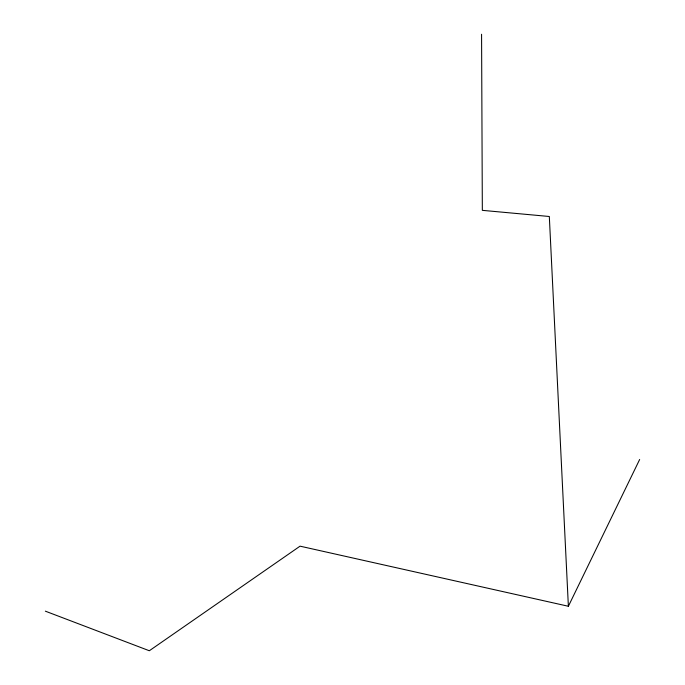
<?xml version="1.0" encoding="UTF-8"?>
<svg xmlns="http://www.w3.org/2000/svg" width="685" height="685" viewBox="0 0 685 685"><rect width="100%" height="100%" fill="white"/><g stroke="black" fill="none" stroke-linecap="round" stroke-linejoin="round"><path stroke-width="1.03" d="M45.347 611.166L149.33 650.75L300.047 546.168L568.379 606.268L639.653 459.489M568.379 606.268L549.319 216.494L482.334 210.346L481.572 34.25"/></g></svg>
